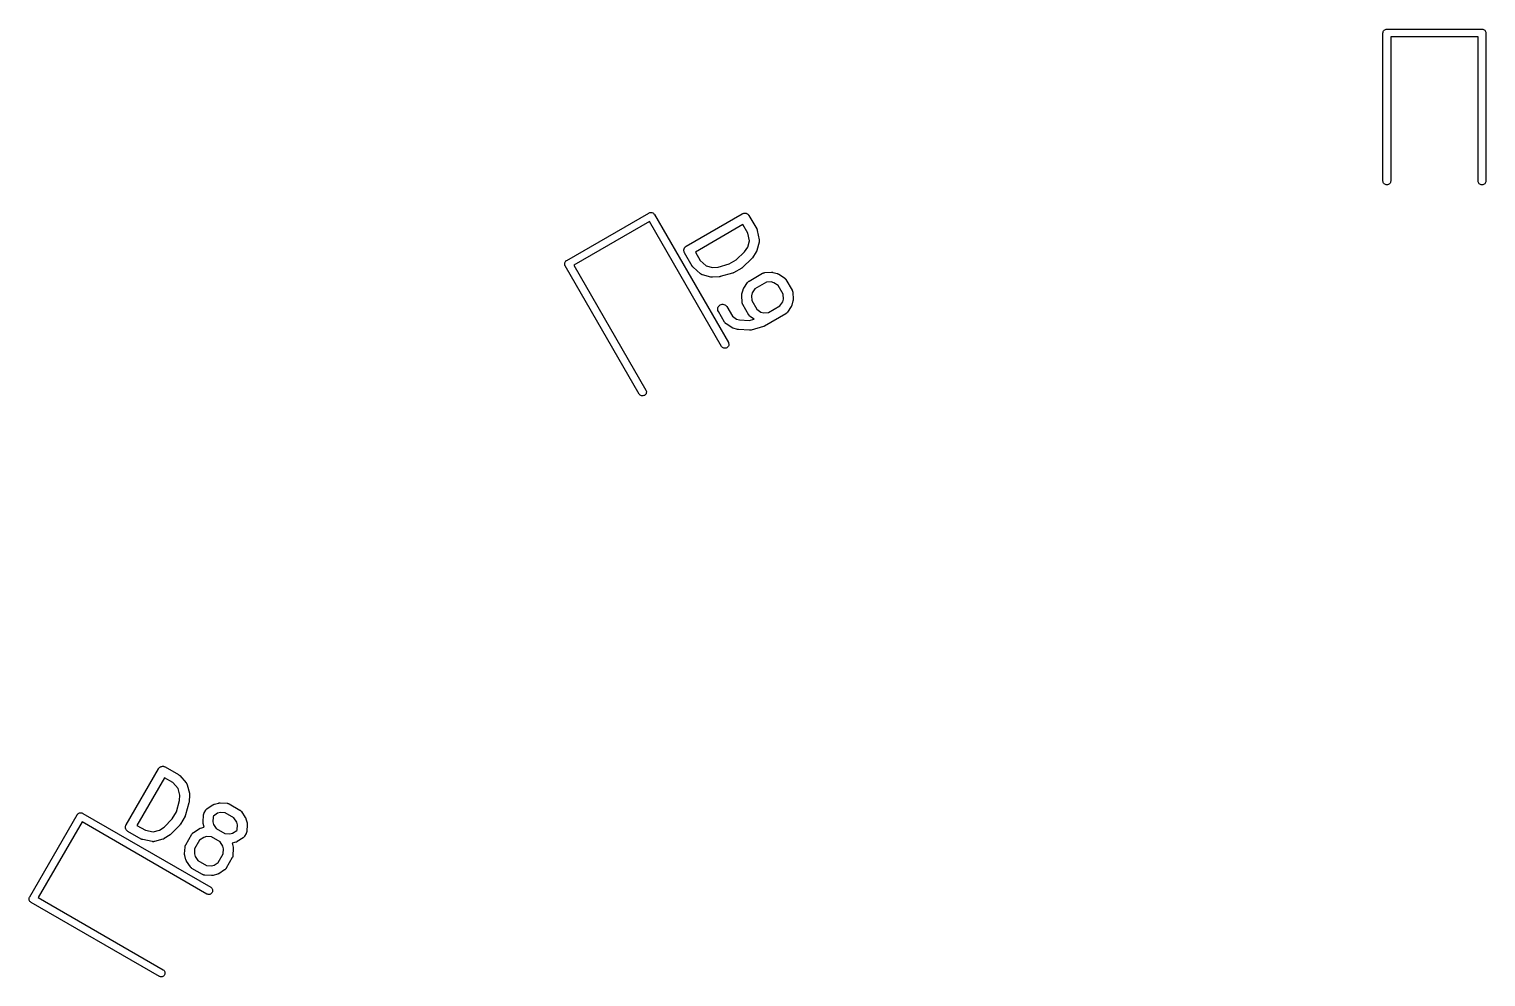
# Model space of a CAD drawing. Extents: x 113.5 to 162.5, y -151.1 to -75.5.
# Drawn here: x 116.29 to 138.79, y -90.1 to -75.45 of the extents above; entities that cross this region are included whole.
import ezdxf

# ---------------------------------------------------------------- set-up
doc = ezdxf.new("R2010")
doc.units = 0
doc.layers.add('BLACK', color=7, linetype='CONTINUOUS')

msp = doc.modelspace()

# ---------------------------------------------------------------- linework, layer by layer
at = {"layer": 'BLACK', "linetype": 'CONTINUOUS'}
for p, q in [((137.205, -75.515), (137.206, -75.5032)), ((137.205, -75.5179), (137.205, -75.515)), ((137.205, -77.8029), (137.205, -75.5179)), ((137.206, -75.5032), (137.209, -75.4919)), ((137.209, -75.4919), (137.215, -75.4815)), ((137.215, -75.4815), (137.222, -75.4724)), ((137.222, -75.4724), (137.232, -75.4649)), ((137.232, -75.4649), (137.242, -75.4593)), ((137.242, -75.4593), (137.253, -75.4559)), ((137.253, -75.4559), (137.262, -75.455)), ((137.262, -75.455), (137.265, -75.4547)), ((137.265, -75.4547), (137.268, -75.455)), ((137.268, -75.455), (138.732, -75.455)), ((138.675, -75.575), (137.325, -75.575)), ((137.325, -75.575), (137.325, -77.8029)), ((138.675, -77.8029), (138.675, -75.575)), ((138.732, -75.455), (138.735, -75.4547)), ((138.735, -75.4547), (138.738, -75.455)), ((138.738, -75.455), (138.747, -75.4559)), ((138.747, -75.4559), (138.758, -75.4593)), ((138.758, -75.4593), (138.768, -75.4649)), ((138.768, -75.4649), (138.778, -75.4724)), ((138.778, -75.4724), (138.785, -75.4815)), ((138.785, -75.4815), (138.791, -75.4919)), ((138.791, -75.4919), (138.794, -75.5032)), ((138.794, -75.5032), (138.795, -75.515)), ((138.795, -75.515), (138.795, -75.5179)), ((138.795, -75.5179), (138.795, -77.8029)), ((137.206, -77.8118), (137.205, -77.8029)), ((137.209, -77.8231), (137.206, -77.8118)), ((137.215, -77.8335), (137.209, -77.8231)), ((137.222, -77.8426), (137.215, -77.8335)), ((137.232, -77.8501), (137.222, -77.8426)), ((137.242, -77.8557), (137.232, -77.8501)), ((137.253, -77.8591), (137.242, -77.8557)), ((137.265, -77.8603), (137.253, -77.8591)), ((137.277, -77.8591), (137.265, -77.8603)), ((137.288, -77.8557), (137.277, -77.8591)), ((137.298, -77.8501), (137.288, -77.8557)), ((137.308, -77.8426), (137.298, -77.8501)), ((137.315, -77.8335), (137.308, -77.8426)), ((137.321, -77.8231), (137.315, -77.8335)), ((137.324, -77.8118), (137.321, -77.8231)), ((137.325, -77.8029), (137.324, -77.8118)), ((138.676, -77.8118), (138.675, -77.8029)), ((138.679, -77.8231), (138.676, -77.8118)), ((138.685, -77.8335), (138.679, -77.8231)), ((138.692, -77.8426), (138.685, -77.8335)), ((138.702, -77.8501), (138.692, -77.8426)), ((138.712, -77.8557), (138.702, -77.8501)), ((138.723, -77.8591), (138.712, -77.8557)), ((138.735, -77.8603), (138.723, -77.8591)), ((138.747, -77.8591), (138.735, -77.8603)), ((138.758, -77.8557), (138.747, -77.8591)), ((138.768, -77.8501), (138.758, -77.8557)), ((138.778, -77.8426), (138.768, -77.8501)), ((138.785, -77.8335), (138.778, -77.8426)), ((138.791, -77.8231), (138.785, -77.8335)), ((138.794, -77.8118), (138.791, -77.8231)), ((138.795, -77.8029), (138.794, -77.8118)), ((124.594, -79.028), (125.861, -78.296)), ((125.861, -78.296), (125.864, -78.2942)), ((125.864, -78.2942), (125.867, -78.293)), ((125.867, -78.293), (125.875, -78.2894)), ((125.867, -78.293), (125.867, -78.293)), ((125.875, -78.2894), (125.886, -78.2867)), ((125.886, -78.2867), (125.898, -78.2863)), ((125.898, -78.2863), (125.91, -78.2882)), ((125.91, -78.2882), (125.921, -78.2924)), ((125.921, -78.2924), (125.931, -78.2986)), ((125.931, -78.2986), (125.939, -78.3067)), ((125.939, -78.3067), (125.946, -78.3163)), ((125.946, -78.3163), (125.947, -78.319)), ((125.947, -78.319), (127.09, -80.2979)), ((126.44, -78.807), (127.306, -78.307)), ((127.306, -78.307), (127.307, -78.3068)), ((127.307, -78.3065), (127.314, -78.3037)), ((127.307, -78.3068), (127.307, -78.3065)), ((127.307, -78.3068), (127.307, -78.3068)), ((127.307, -78.3068), (127.307, -78.3068)), ((127.314, -78.3037), (127.32, -78.3008)), ((127.32, -78.3007), (127.327, -78.2991)), ((127.32, -78.3008), (127.32, -78.3007)), ((127.32, -78.3008), (127.32, -78.3008)), ((127.327, -78.2991), (127.334, -78.2976)), ((127.334, -78.2976), (127.335, -78.2975)), ((127.334, -78.2976), (127.334, -78.2976)), ((127.335, -78.2975), (127.342, -78.2974)), ((127.342, -78.2974), (127.349, -78.2972)), ((127.349, -78.2972), (127.349, -78.2972)), ((127.349, -78.2972), (127.356, -78.2984)), ((127.349, -78.2972), (127.349, -78.2972)), ((127.356, -78.2984), (127.363, -78.2996)), ((127.363, -78.2996), (127.364, -78.2997)), ((127.364, -78.2997), (127.364, -78.2997)), ((127.364, -78.2997), (127.37, -78.3023)), ((127.37, -78.3023), (127.377, -78.3048)), ((127.377, -78.3048), (127.377, -78.3049)), ((127.377, -78.3049), (127.377, -78.305)), ((127.377, -78.305), (127.383, -78.3088)), ((127.383, -78.3088), (127.389, -78.3126)), ((127.389, -78.3126), (127.39, -78.3127)), ((127.39, -78.3127), (127.39, -78.3129)), ((127.39, -78.3129), (127.395, -78.3178)), ((127.395, -78.3178), (127.4, -78.3226)), ((127.4, -78.3226), (127.4, -78.3228)), ((127.4, -78.3228), (127.4, -78.323)), ((127.4, -78.323), (127.404, -78.3288)), ((127.404, -78.3288), (127.409, -78.3345)), ((125.872, -78.4284), (124.703, -79.1034)), ((126.986, -80.3579), (125.872, -78.4284)), ((127.316, -78.4744), (126.58, -78.8994)), ((127.392, -78.6051), (127.316, -78.4744)), ((127.409, -78.3345), (127.528, -78.5407)), ((127.528, -78.5407), (127.528, -78.5416)), ((127.528, -78.5416), (127.53, -78.5454)), ((127.53, -78.5454), (127.532, -78.5492)), ((127.532, -78.5492), (127.533, -78.5521)), ((127.533, -78.5521), (127.534, -78.555)), ((127.534, -78.555), (127.535, -78.5591)), ((127.389, -78.8246), (127.416, -78.7234)), ((127.416, -78.7234), (127.392, -78.6051)), ((127.565, -78.7451), (127.53, -78.8752)), ((127.535, -78.5591), (127.536, -78.5631)), ((127.536, -78.5631), (127.566, -78.7107)), ((127.566, -78.7429), (127.565, -78.7451)), ((127.566, -78.7107), (127.567, -78.7117)), ((127.567, -78.7357), (127.566, -78.7408)), ((127.566, -78.7408), (127.566, -78.7429)), ((127.567, -78.7117), (127.567, -78.7139)), ((127.567, -78.7139), (127.567, -78.716)), ((127.567, -78.716), (127.567, -78.7212)), ((127.567, -78.7212), (127.568, -78.7263)), ((127.568, -78.7307), (127.567, -78.7357)), ((127.568, -78.7263), (127.568, -78.7285)), ((127.568, -78.7285), (127.568, -78.7307)), ((126.403, -78.8662), (126.404, -78.8592)), ((126.403, -78.8665), (126.403, -78.8662)), ((126.403, -78.8667), (126.403, -78.8665)), ((126.403, -78.8738), (126.403, -78.8667)), ((126.403, -78.8809), (126.403, -78.8738)), ((126.403, -78.8811), (126.403, -78.8809)), ((126.403, -78.8814), (126.403, -78.8811)), ((126.405, -78.8883), (126.403, -78.8814)), ((126.404, -78.8592), (126.405, -78.8523)), ((126.405, -78.8518), (126.408, -78.8453)), ((126.405, -78.8521), (126.405, -78.8518)), ((126.405, -78.8523), (126.405, -78.8521)), ((126.406, -78.8952), (126.405, -78.8883)), ((126.406, -78.8954), (126.406, -78.8952)), ((126.406, -78.8957), (126.406, -78.8954)), ((126.409, -78.9021), (126.406, -78.8957)), ((126.408, -78.8453), (126.41, -78.8386)), ((126.412, -78.9086), (126.409, -78.9021)), ((126.41, -78.8386), (126.411, -78.8384)), ((126.411, -78.8382), (126.414, -78.8322)), ((126.411, -78.8384), (126.411, -78.8382)), ((126.412, -78.909), (126.412, -78.9086)), ((126.413, -78.9095), (126.412, -78.909)), ((126.412, -78.909), (126.412, -78.909)), ((126.412, -78.909), (126.412, -78.909)), ((126.532, -79.1157), (126.413, -78.9095)), ((126.414, -78.8322), (126.418, -78.8262)), ((126.418, -78.8258), (126.423, -78.8206)), ((126.418, -78.826), (126.418, -78.8258)), ((126.418, -78.8262), (126.418, -78.826)), ((126.423, -78.8206), (126.428, -78.8156)), ((126.428, -78.8154), (126.429, -78.8152)), ((126.428, -78.8156), (126.428, -78.8154)), ((126.429, -78.8152), (126.434, -78.8111)), ((126.434, -78.8111), (126.44, -78.807)), ((126.58, -78.8994), (126.656, -79.0301)), ((127.213, -79.0208), (127.341, -78.8965)), ((127.451, -78.9986), (127.31, -79.1351)), ((127.341, -78.8965), (127.389, -78.8246)), ((127.452, -78.9983), (127.451, -78.9986)), ((127.456, -78.9927), (127.452, -78.9981)), ((127.452, -78.9981), (127.452, -78.9983)), ((127.461, -78.9874), (127.456, -78.9927)), ((127.462, -78.986), (127.461, -78.9869)), ((127.461, -78.9869), (127.461, -78.9871)), ((127.461, -78.9871), (127.461, -78.9874)), ((127.521, -78.8971), (127.462, -78.986)), ((127.523, -78.8934), (127.521, -78.8971)), ((127.525, -78.8899), (127.523, -78.8934)), ((127.526, -78.887), (127.525, -78.8899)), ((127.527, -78.8842), (127.526, -78.887)), ((127.529, -78.8801), (127.527, -78.8842)), ((127.53, -78.8762), (127.529, -78.8801)), ((127.53, -78.8752), (127.53, -78.8762)), ((124.561, -79.0775), (124.563, -79.0658)), ((124.561, -79.0893), (124.561, -79.0775)), ((124.564, -79.1008), (124.561, -79.0893)), ((124.563, -79.0658), (124.567, -79.0548)), ((124.566, -79.1064), (124.564, -79.1008)), ((124.569, -79.1116), (124.566, -79.1064)), ((124.567, -79.0548), (124.573, -79.0447)), ((124.57, -79.114), (124.569, -79.1116)), ((125.713, -81.0929), (124.57, -79.114)), ((124.573, -79.0447), (124.581, -79.0361)), ((124.581, -79.0361), (124.591, -79.0292)), ((124.591, -79.0292), (124.594, -79.028)), ((124.703, -79.1034), (125.817, -81.0329)), ((126.534, -79.1191), (126.532, -79.1157)), ((126.536, -79.1227), (126.534, -79.1191)), ((126.538, -79.125), (126.536, -79.1227)), ((126.54, -79.1276), (126.538, -79.125)), ((126.543, -79.1305), (126.54, -79.1276)), ((126.546, -79.1336), (126.543, -79.1305)), ((126.547, -79.1343), (126.546, -79.1336)), ((126.66, -79.2342), (126.547, -79.1343)), ((126.656, -79.0301), (126.746, -79.1102)), ((126.746, -79.1102), (126.847, -79.1374)), ((126.847, -79.1374), (126.933, -79.1322)), ((126.933, -79.1322), (127.105, -79.083)), ((127.155, -79.2247), (126.966, -79.2787)), ((127.105, -79.083), (127.213, -79.0208)), ((127.156, -79.2242), (127.155, -79.2247)), ((127.158, -79.2239), (127.156, -79.2242)), ((127.163, -79.2215), (127.158, -79.2239)), ((127.169, -79.2193), (127.163, -79.2215)), ((127.17, -79.2186), (127.169, -79.2193)), ((127.171, -79.218), (127.17, -79.2186)), ((127.172, -79.2175), (127.171, -79.218)), ((127.296, -79.1461), (127.172, -79.2175)), ((127.297, -79.1453), (127.296, -79.1461)), ((127.298, -79.1447), (127.297, -79.1453)), ((127.303, -79.1411), (127.298, -79.1447)), ((127.308, -79.1376), (127.303, -79.1411)), ((127.309, -79.1366), (127.308, -79.1376)), ((127.31, -79.1358), (127.309, -79.1366)), ((127.31, -79.1351), (127.31, -79.1358)), ((127.411, -79.3461), (127.617, -79.2271)), ((127.617, -79.2271), (127.618, -79.2265)), ((127.618, -79.2265), (127.62, -79.2257)), ((127.62, -79.2257), (127.622, -79.2245)), ((127.622, -79.2245), (127.627, -79.2227)), ((127.627, -79.2227), (127.632, -79.2207)), ((127.632, -79.2207), (127.634, -79.2202)), ((127.634, -79.2202), (127.636, -79.2194)), ((127.636, -79.2194), (127.641, -79.2186)), ((127.641, -79.2186), (127.646, -79.2175)), ((127.646, -79.2175), (127.648, -79.2175)), ((127.648, -79.2175), (127.65, -79.2171)), ((127.65, -79.2171), (127.757, -79.2108)), ((127.757, -79.2108), (127.758, -79.2107)), ((127.758, -79.2107), (127.762, -79.2109)), ((127.762, -79.2109), (127.766, -79.2108)), ((127.766, -79.2108), (127.769, -79.2113)), ((127.769, -79.2113), (127.772, -79.2115)), ((127.772, -79.2115), (127.776, -79.2125)), ((127.776, -79.2125), (127.781, -79.2132)), ((127.781, -79.2132), (127.846, -79.2306)), ((127.846, -79.2306), (127.847, -79.2309)), ((127.847, -79.2309), (127.851, -79.2324)), ((126.661, -79.2355), (126.66, -79.2342)), ((126.663, -79.237), (126.661, -79.2355)), ((126.667, -79.2398), (126.663, -79.237)), ((126.671, -79.2428), (126.667, -79.2398)), ((126.673, -79.2437), (126.671, -79.2428)), ((126.675, -79.2449), (126.673, -79.2437)), ((126.68, -79.2468), (126.675, -79.2449)), ((126.685, -79.2489), (126.68, -79.2468)), ((126.687, -79.2494), (126.685, -79.2489)), ((126.689, -79.2503), (126.687, -79.2494)), ((126.69, -79.2505), (126.689, -79.2503)), ((126.82, -79.2854), (126.69, -79.2505)), ((126.824, -79.2861), (126.82, -79.2854)), ((126.828, -79.2871), (126.824, -79.2861)), ((126.831, -79.2873), (126.828, -79.2871)), ((126.834, -79.2878), (126.831, -79.2873)), ((126.839, -79.2876), (126.834, -79.2878)), ((126.843, -79.2879), (126.839, -79.2876)), ((126.844, -79.2878), (126.843, -79.2879)), ((126.95, -79.2814), (126.844, -79.2878)), ((126.951, -79.2814), (126.95, -79.2814)), ((126.958, -79.2802), (126.951, -79.2814)), ((126.951, -79.2814), (126.951, -79.2814)), ((126.965, -79.2791), (126.958, -79.2802)), ((126.966, -79.2787), (126.965, -79.279)), ((126.965, -79.279), (126.965, -79.279)), ((126.965, -79.279), (126.965, -79.2791)), ((127.327, -79.4586), (127.386, -79.3697)), ((127.386, -79.3697), (127.387, -79.3689)), ((127.387, -79.3689), (127.388, -79.3672)), ((127.388, -79.3672), (127.389, -79.3653)), ((127.389, -79.3653), (127.393, -79.3616)), ((127.393, -79.3616), (127.396, -79.3576)), ((127.396, -79.3576), (127.398, -79.3562)), ((127.398, -79.3562), (127.399, -79.3546)), ((127.399, -79.3546), (127.403, -79.3516)), ((127.403, -79.3516), (127.407, -79.3484)), ((127.407, -79.3484), (127.409, -79.3474)), ((127.409, -79.3474), (127.411, -79.3461)), ((127.677, -79.3658), (127.501, -79.4672)), ((127.753, -79.3612), (127.677, -79.3658)), ((127.795, -79.3723), (127.753, -79.3612)), ((127.859, -79.4146), (127.795, -79.3723)), ((127.851, -79.2324), (127.855, -79.2336)), ((127.855, -79.2336), (127.857, -79.2351)), ((127.857, -79.2351), (127.86, -79.2362)), ((127.936, -79.5488), (127.859, -79.4146)), ((127.86, -79.2362), (127.864, -79.2385)), ((127.864, -79.2385), (127.868, -79.2405)), ((127.868, -79.2405), (127.956, -79.2991)), ((127.956, -79.2991), (127.957, -79.2997)), ((127.957, -79.2997), (127.959, -79.3011)), ((127.959, -79.3011), (127.961, -79.3023)), ((127.961, -79.3023), (127.965, -79.3058)), ((127.965, -79.3058), (127.968, -79.3091)), ((127.968, -79.3091), (127.97, -79.3108)), ((127.97, -79.3108), (127.971, -79.3123)), ((127.971, -79.3123), (127.974, -79.3165)), ((127.974, -79.3165), (127.978, -79.3205)), ((127.978, -79.3205), (127.979, -79.3224)), ((127.979, -79.3224), (127.98, -79.3242)), ((127.98, -79.3242), (128.075, -79.4892)), ((127.298, -79.5538), (127.299, -79.5497)), ((127.298, -79.5569), (127.298, -79.5538)), ((127.298, -79.56), (127.298, -79.5569)), ((127.298, -79.5642), (127.298, -79.56)), ((127.298, -79.5684), (127.298, -79.5642)), ((127.298, -79.5695), (127.298, -79.5684)), ((127.304, -79.6757), (127.298, -79.5695)), ((127.299, -79.5497), (127.3, -79.5455)), ((127.3, -79.5455), (127.318, -79.4805)), ((127.304, -79.6779), (127.304, -79.6757)), ((127.304, -79.6801), (127.304, -79.6779)), ((127.306, -79.6851), (127.304, -79.6801)), ((127.318, -79.4795), (127.319, -79.4756)), ((127.318, -79.4805), (127.318, -79.4795)), ((127.319, -79.4756), (127.321, -79.4715)), ((127.321, -79.4715), (127.322, -79.4688)), ((127.322, -79.4688), (127.323, -79.4659)), ((127.323, -79.4659), (127.325, -79.4623)), ((127.325, -79.4623), (127.327, -79.4586)), ((127.459, -79.5311), (127.448, -79.5726)), ((127.448, -79.5726), (127.453, -79.6491)), ((127.453, -79.6491), (127.53, -79.7834)), ((127.501, -79.4672), (127.459, -79.5311)), ((127.888, -79.7308), (127.93, -79.6669)), ((127.93, -79.6669), (127.941, -79.6253)), ((127.941, -79.6253), (127.936, -79.5488)), ((128.089, -79.6524), (128.072, -79.7174)), ((128.075, -79.4892), (128.076, -79.4901)), ((128.076, -79.4901), (128.077, -79.4921)), ((128.077, -79.4921), (128.078, -79.494)), ((128.078, -79.494), (128.08, -79.4988)), ((128.08, -79.4988), (128.082, -79.5035)), ((128.082, -79.5035), (128.082, -79.5057)), ((128.082, -79.5057), (128.083, -79.5077)), ((128.083, -79.5077), (128.084, -79.5128)), ((128.084, -79.5128), (128.085, -79.5178)), ((128.085, -79.5178), (128.085, -79.52)), ((128.085, -79.52), (128.085, -79.5222)), ((128.085, -79.5222), (128.092, -79.6285)), ((128.09, -79.6482), (128.089, -79.6524)), ((128.091, -79.6441), (128.09, -79.6482)), ((128.092, -79.6295), (128.091, -79.6337)), ((128.091, -79.6337), (128.092, -79.6379)), ((128.092, -79.6379), (128.091, -79.641)), ((128.091, -79.641), (128.091, -79.6441)), ((128.092, -79.6285), (128.092, -79.6295)), ((126.927, -79.7735), (126.929, -79.7591)), ((126.927, -79.7881), (126.927, -79.7735)), ((126.93, -79.8024), (126.927, -79.7881)), ((126.929, -79.7591), (126.934, -79.7454)), ((126.936, -79.8158), (126.93, -79.8024)), ((126.934, -79.7454), (126.942, -79.7331)), ((126.936, -79.8167), (126.936, -79.8158)), ((127.032, -79.9817), (126.936, -79.8167)), ((126.942, -79.7331), (126.952, -79.7225)), ((126.952, -79.7225), (126.964, -79.714)), ((126.964, -79.714), (126.978, -79.7081)), ((126.978, -79.7081), (126.992, -79.7048)), ((126.992, -79.7048), (127.007, -79.7044)), ((127.007, -79.7044), (127.021, -79.7069)), ((127.021, -79.7069), (127.035, -79.7121)), ((127.035, -79.7121), (127.047, -79.7198)), ((127.047, -79.7198), (127.058, -79.7298)), ((127.058, -79.7298), (127.066, -79.7417)), ((127.066, -79.7417), (127.153, -79.8914)), ((127.153, -79.8914), (127.217, -79.9336)), ((127.306, -79.6902), (127.306, -79.6851)), ((127.307, -79.6923), (127.306, -79.6902)), ((127.308, -79.6944), (127.307, -79.6923)), ((127.31, -79.6991), (127.308, -79.6944)), ((127.311, -79.7039), (127.31, -79.6991)), ((127.313, -79.7058), (127.311, -79.7039)), ((127.313, -79.7078), (127.313, -79.7058)), ((127.314, -79.7087), (127.313, -79.7078)), ((127.409, -79.8737), (127.314, -79.7087)), ((127.411, -79.8755), (127.409, -79.8737)), ((127.412, -79.8775), (127.411, -79.8755)), ((127.415, -79.8814), (127.412, -79.8775)), ((127.418, -79.8856), (127.415, -79.8814)), ((127.419, -79.8871), (127.418, -79.8856)), ((127.421, -79.8888), (127.419, -79.8871)), ((127.425, -79.8921), (127.421, -79.8888)), ((127.428, -79.8956), (127.425, -79.8921)), ((127.43, -79.8968), (127.428, -79.8956)), ((127.432, -79.8982), (127.43, -79.8968)), ((127.433, -79.8988), (127.432, -79.8982)), ((127.487, -79.9347), (127.433, -79.8988)), ((127.53, -79.7834), (127.594, -79.8256)), ((127.594, -79.8256), (127.636, -79.8367)), ((127.636, -79.8367), (127.712, -79.8321)), ((127.978, -79.8518), (127.648, -80.0423)), ((127.712, -79.8321), (127.888, -79.7308)), ((127.98, -79.8505), (127.978, -79.8518)), ((127.982, -79.8495), (127.98, -79.8505)), ((127.986, -79.8463), (127.982, -79.8495)), ((127.99, -79.8433), (127.986, -79.8463)), ((127.991, -79.8417), (127.99, -79.8433)), ((127.993, -79.8403), (127.991, -79.8417)), ((127.996, -79.8364), (127.993, -79.8403)), ((128, -79.8326), (127.996, -79.8364)), ((128.001, -79.8308), (128, -79.8326)), ((128.003, -79.8291), (128.001, -79.8308)), ((128.062, -79.7393), (128.003, -79.8282)), ((128.003, -79.8282), (128.003, -79.8291)), ((128.064, -79.7356), (128.062, -79.7393)), ((128.066, -79.7321), (128.064, -79.7356)), ((128.067, -79.7292), (128.066, -79.7321)), ((128.069, -79.7264), (128.067, -79.7292)), ((128.07, -79.7224), (128.069, -79.7264)), ((128.071, -79.7184), (128.07, -79.7224)), ((128.072, -79.7174), (128.071, -79.7184)), ((127.033, -79.9835), (127.032, -79.9817)), ((127.034, -79.9855), (127.033, -79.9835)), ((127.037, -79.9894), (127.034, -79.9855)), ((127.04, -79.9936), (127.037, -79.9894)), ((127.042, -79.9951), (127.04, -79.9936)), ((127.043, -79.9968), (127.042, -79.9951)), ((127.047, -80.0001), (127.043, -79.9968)), ((127.051, -80.0036), (127.047, -80.0001)), ((127.053, -80.0048), (127.051, -80.0036)), ((127.054, -80.0062), (127.053, -80.0048)), ((127.055, -80.0068), (127.054, -80.0062)), ((127.144, -80.0655), (127.055, -80.0068)), ((127.148, -80.0674), (127.144, -80.0655)), ((127.151, -80.0697), (127.148, -80.0674)), ((127.154, -80.0708), (127.151, -80.0697)), ((127.157, -80.0723), (127.154, -80.0708)), ((127.161, -80.0735), (127.157, -80.0723)), ((127.165, -80.075), (127.161, -80.0735)), ((127.166, -80.0753), (127.165, -80.075)), ((127.231, -80.0927), (127.166, -80.0753)), ((127.217, -79.9336), (127.263, -79.9459)), ((127.238, -80.0939), (127.231, -80.0927)), ((127.245, -80.0951), (127.238, -80.0939)), ((127.246, -80.0951), (127.245, -80.0951)), ((127.417, -80.1062), (127.246, -80.0951)), ((127.246, -80.0951), (127.246, -80.0951)), ((127.246, -80.0951), (127.246, -80.0951)), ((127.246, -80.0951), (127.246, -80.0951)), ((127.263, -79.9459), (127.414, -79.9557)), ((127.414, -79.9557), (127.487, -79.9347)), ((127.422, -80.106), (127.417, -80.1062)), ((127.427, -80.1062), (127.422, -80.106)), ((127.429, -80.1058), (127.427, -80.1062)), ((127.432, -80.1057), (127.429, -80.1058)), ((127.437, -80.1046), (127.432, -80.1057)), ((127.442, -80.1037), (127.437, -80.1046)), ((127.443, -80.1035), (127.442, -80.1037)), ((127.631, -80.0495), (127.443, -80.1035)), ((127.633, -80.049), (127.631, -80.0495)), ((127.634, -80.0487), (127.633, -80.049)), ((127.639, -80.0463), (127.634, -80.0487)), ((127.645, -80.0441), (127.639, -80.0463)), ((127.646, -80.0434), (127.645, -80.0441)), ((127.647, -80.0428), (127.646, -80.0434)), ((127.648, -80.0423), (127.647, -80.0428)), ((127.091, -80.352), (127.084, -80.362)), ((127.09, -80.2979), (127.094, -80.3059)), ((127.095, -80.3409), (127.091, -80.352)), ((127.094, -80.3059), (127.096, -80.3174)), ((127.097, -80.3293), (127.095, -80.3409)), ((127.096, -80.3174), (127.097, -80.3293)), ((126.991, -80.3651), (126.986, -80.3579)), ((127, -80.3732), (126.991, -80.3651)), ((127.01, -80.3794), (127, -80.3732)), ((127.021, -80.3836), (127.01, -80.3794)), ((127.033, -80.3855), (127.021, -80.3836)), ((127.044, -80.3851), (127.033, -80.3855)), ((127.056, -80.3824), (127.044, -80.3851)), ((127.067, -80.3775), (127.056, -80.3824)), ((127.076, -80.3706), (127.067, -80.3775)), ((127.084, -80.362), (127.076, -80.3706)), ((125.718, -81.1001), (125.713, -81.0929)), ((125.727, -81.1082), (125.718, -81.1001)), ((125.737, -81.1144), (125.727, -81.1082)), ((125.748, -81.1186), (125.737, -81.1144)), ((125.76, -81.1205), (125.748, -81.1186)), ((125.771, -81.1201), (125.76, -81.1205)), ((125.783, -81.1174), (125.771, -81.1201)), ((125.794, -81.1125), (125.783, -81.1174)), ((125.803, -81.1056), (125.794, -81.1125)), ((125.811, -81.097), (125.803, -81.1056)), ((125.818, -81.087), (125.811, -81.097)), ((125.817, -81.0329), (125.821, -81.0409)), ((125.822, -81.0759), (125.818, -81.087)), ((125.821, -81.0409), (125.823, -81.0524)), ((125.824, -81.0643), (125.822, -81.0759)), ((125.823, -81.0524), (125.824, -81.0643)), ((117.785, -87.7468), (118.285, -86.8808)), ((118.285, -86.8799), (118.289, -86.8741)), ((118.285, -86.8803), (118.285, -86.8799)), ((118.285, -86.8808), (118.285, -86.8803)), ((118.285, -86.8803), (118.285, -86.8803)), ((118.285, -86.8803), (118.285, -86.8803)), ((118.289, -86.8741), (118.294, -86.8685)), ((118.294, -86.8681), (118.299, -86.8633)), ((118.294, -86.8683), (118.294, -86.8681)), ((118.294, -86.8685), (118.294, -86.8683)), ((118.299, -86.8633), (118.304, -86.8585)), ((118.304, -86.8584), (118.305, -86.8582)), ((118.304, -86.8585), (118.304, -86.8584)), ((118.305, -86.8582), (118.311, -86.8546)), ((118.311, -86.8546), (118.317, -86.8509)), ((118.317, -86.8506), (118.324, -86.8482)), ((118.317, -86.8508), (118.317, -86.8506)), ((118.317, -86.8509), (118.317, -86.8508)), ((118.324, -86.8482), (118.33, -86.8458)), ((118.33, -86.8458), (118.331, -86.8457)), ((118.331, -86.8456), (118.338, -86.8446)), ((118.331, -86.8457), (118.331, -86.8456)), ((118.338, -86.8446), (118.345, -86.8434)), ((118.345, -86.8434), (118.345, -86.8434)), ((118.345, -86.8434), (118.345, -86.8434)), ((118.345, -86.8434), (118.352, -86.8437)), ((118.352, -86.8437), (118.36, -86.8439)), ((118.36, -86.8439), (118.36, -86.844)), ((118.36, -86.844), (118.36, -86.844)), ((118.36, -86.844), (118.367, -86.8457)), ((118.367, -86.8457), (118.374, -86.8473)), ((118.374, -86.8473), (118.374, -86.8474)), ((118.374, -86.8474), (118.374, -86.8475)), ((118.374, -86.8475), (118.381, -86.8504)), ((118.381, -86.8504), (118.387, -86.8533)), ((118.387, -86.8533), (118.593, -86.9724)), ((118.377, -87.0207), (117.952, -87.7569)), ((118.508, -87.0962), (118.377, -87.0207)), ((118.588, -87.1865), (118.508, -87.0962)), ((118.593, -86.9724), (118.594, -86.9729)), ((118.594, -86.9729), (118.598, -86.9754)), ((118.598, -86.9754), (118.601, -86.9776)), ((118.601, -86.9776), (118.603, -86.9797)), ((118.603, -86.9797), (118.606, -86.9816)), ((118.606, -86.9816), (118.609, -86.9847)), ((118.609, -86.9847), (118.612, -86.9876)), ((118.612, -86.9876), (118.712, -87.1002)), ((118.712, -87.1002), (118.713, -87.101)), ((118.713, -87.101), (118.714, -87.1028)), ((118.714, -87.1028), (118.715, -87.1044)), ((118.715, -87.1044), (118.718, -87.1088)), ((118.718, -87.1088), (118.721, -87.113)), ((118.615, -87.2878), (118.588, -87.1865)), ((118.61, -87.3737), (118.615, -87.2878)), ((118.721, -87.113), (118.722, -87.115)), ((118.722, -87.115), (118.723, -87.1169)), ((118.723, -87.1169), (118.725, -87.1217)), ((118.725, -87.1217), (118.727, -87.1264)), ((118.727, -87.1264), (118.727, -87.1285)), ((118.727, -87.1285), (118.728, -87.1306)), ((118.728, -87.1306), (118.763, -87.2607)), ((118.765, -87.2846), (118.759, -87.3909)), ((118.763, -87.2607), (118.763, -87.2617)), ((118.763, -87.2617), (118.764, -87.2659)), ((118.764, -87.2659), (118.765, -87.27)), ((118.765, -87.27), (118.765, -87.2731)), ((118.765, -87.2731), (118.765, -87.2762)), ((118.765, -87.2762), (118.765, -87.2804)), ((118.765, -87.2804), (118.765, -87.2846)), ((118.498, -87.6534), (118.561, -87.5456)), ((118.561, -87.5456), (118.61, -87.3737)), ((118.756, -87.407), (118.702, -87.5958)), ((118.758, -87.3995), (118.756, -87.4063)), ((118.756, -87.4063), (118.756, -87.4067)), ((118.756, -87.4067), (118.756, -87.407)), ((118.759, -87.3926), (118.758, -87.3995)), ((118.759, -87.3909), (118.759, -87.3919)), ((118.759, -87.3919), (118.759, -87.3923)), ((118.759, -87.3923), (118.759, -87.3926)), ((118.99, -87.5632), (119.014, -87.5219)), ((119.014, -87.5219), (119.015, -87.521)), ((119.015, -87.521), (119.016, -87.5192)), ((119.016, -87.5192), (119.017, -87.5173)), ((119.017, -87.5173), (119.02, -87.5134)), ((119.02, -87.5134), (119.023, -87.5092)), ((119.023, -87.5092), (119.025, -87.5078)), ((119.025, -87.5078), (119.026, -87.5061)), ((119.026, -87.5061), (119.03, -87.5028)), ((119.03, -87.5028), (119.034, -87.4994)), ((119.034, -87.4994), (119.036, -87.4982)), ((119.036, -87.4982), (119.038, -87.4968)), ((119.038, -87.4968), (119.127, -87.4382)), ((119.127, -87.4382), (119.128, -87.4376)), ((119.128, -87.4376), (119.131, -87.4357)), ((119.131, -87.4357), (119.135, -87.4335)), ((119.135, -87.4335), (119.138, -87.4324)), ((119.138, -87.4324), (119.141, -87.4309)), ((119.141, -87.4309), (119.145, -87.4298)), ((119.145, -87.4298), (119.149, -87.4283)), ((119.149, -87.4283), (119.214, -87.4109)), ((119.241, -87.5589), (119.199, -87.5701)), ((119.214, -87.4109), (119.215, -87.4106)), ((119.215, -87.4106), (119.219, -87.41)), ((119.219, -87.41), (119.223, -87.409)), ((119.223, -87.409), (119.226, -87.4089)), ((119.226, -87.4089), (119.229, -87.4084)), ((119.229, -87.4084), (119.233, -87.4086)), ((119.233, -87.4086), (119.238, -87.4085)), ((119.238, -87.4085), (119.344, -87.4148)), ((119.317, -87.5635), (119.241, -87.5589)), ((119.344, -87.4148), (119.345, -87.4149)), ((119.345, -87.4149), (119.347, -87.4153)), ((119.347, -87.4153), (119.349, -87.4154)), ((119.349, -87.4154), (119.354, -87.4165)), ((119.354, -87.4165), (119.359, -87.4174)), ((119.359, -87.4174), (119.361, -87.4182)), ((119.361, -87.4182), (119.364, -87.4187)), ((119.364, -87.4187), (119.368, -87.4208)), ((119.368, -87.4208), (119.373, -87.4227)), ((119.373, -87.4227), (119.375, -87.4238)), ((119.375, -87.4238), (119.377, -87.4248)), ((119.377, -87.4248), (119.542, -87.52)), ((119.542, -87.52), (119.543, -87.5205)), ((119.543, -87.5205), (119.544, -87.5218)), ((119.544, -87.5218), (119.546, -87.5229)), ((119.546, -87.5229), (119.55, -87.5262)), ((119.55, -87.5262), (119.554, -87.5292)), ((119.554, -87.5292), (119.556, -87.5308)), ((119.556, -87.5308), (119.558, -87.5323)), ((119.558, -87.5323), (119.561, -87.5362)), ((119.561, -87.5362), (119.564, -87.54)), ((119.564, -87.54), (119.565, -87.5419)), ((119.565, -87.5419), (119.567, -87.5436)), ((119.567, -87.5436), (119.626, -87.6325)), ((116.296, -88.8615), (117.028, -87.5935)), ((117.103, -87.7029), (116.428, -88.8721)), ((117.028, -87.5935), (117.029, -87.5908)), ((117.029, -87.5908), (117.031, -87.5884)), ((117.031, -87.5884), (117.036, -87.5812)), ((117.031, -87.5884), (117.031, -87.5884)), ((117.036, -87.5812), (117.045, -87.5731)), ((117.045, -87.5731), (117.055, -87.5669)), ((117.055, -87.5669), (117.066, -87.5627)), ((117.066, -87.5627), (117.078, -87.5608)), ((117.078, -87.5608), (117.089, -87.5612)), ((117.089, -87.5612), (117.101, -87.5639)), ((117.101, -87.5639), (117.112, -87.5688)), ((119.033, -88.8169), (117.103, -87.7029)), ((117.112, -87.5688), (117.114, -87.5705)), ((117.114, -87.5705), (119.093, -88.713)), ((117.775, -87.7739), (117.777, -87.767)), ((117.775, -87.7741), (117.775, -87.7739)), ((117.775, -87.7744), (117.775, -87.7741)), ((117.775, -87.7814), (117.775, -87.7744)), ((117.775, -87.7885), (117.775, -87.7814)), ((117.777, -87.767), (117.779, -87.7601)), ((117.779, -87.7596), (117.782, -87.7532)), ((117.779, -87.7599), (117.779, -87.7596)), ((117.779, -87.7601), (117.779, -87.7599)), ((117.782, -87.7532), (117.785, -87.7468)), ((117.952, -87.7569), (118.083, -87.8323)), ((118.302, -87.8294), (118.374, -87.782)), ((118.374, -87.782), (118.498, -87.6534)), ((118.613, -87.751), (118.476, -87.8922)), ((118.614, -87.75), (118.613, -87.751)), ((118.618, -87.7442), (118.614, -87.7491)), ((118.614, -87.7491), (118.614, -87.75)), ((118.622, -87.7395), (118.618, -87.7442)), ((118.623, -87.7373), (118.622, -87.7383)), ((118.622, -87.7383), (118.622, -87.7395)), ((118.624, -87.7364), (118.623, -87.7373)), ((118.695, -87.6127), (118.624, -87.7364)), ((118.696, -87.6114), (118.695, -87.6127)), ((118.699, -87.6048), (118.696, -87.6103)), ((118.696, -87.6103), (118.696, -87.6114)), ((118.701, -87.5993), (118.699, -87.6048)), ((118.702, -87.5968), (118.701, -87.598)), ((118.701, -87.598), (118.701, -87.5993)), ((118.702, -87.5958), (118.702, -87.5968)), ((118.934, -87.7995), (118.992, -87.784)), ((118.974, -87.7025), (118.98, -87.5962)), ((118.974, -87.7067), (118.974, -87.7025)), ((118.974, -87.7109), (118.974, -87.7067)), ((118.975, -87.714), (118.974, -87.7109)), ((118.975, -87.7171), (118.975, -87.714)), ((118.976, -87.7212), (118.975, -87.7171)), ((118.976, -87.7254), (118.976, -87.7212)), ((118.977, -87.7264), (118.976, -87.7254)), ((118.992, -87.784), (118.977, -87.7264)), ((118.98, -87.5962), (118.981, -87.5951)), ((118.981, -87.5908), (118.982, -87.5858)), ((118.981, -87.593), (118.981, -87.5908)), ((118.981, -87.5951), (118.981, -87.593)), ((118.982, -87.5858), (118.983, -87.5807)), ((118.983, -87.5807), (118.984, -87.5787)), ((118.984, -87.5765), (118.986, -87.5718)), ((118.984, -87.5787), (118.984, -87.5765)), ((118.986, -87.5718), (118.988, -87.567)), ((118.988, -87.567), (118.989, -87.5652)), ((118.989, -87.5652), (118.99, -87.5632)), ((119.129, -87.6228), (119.125, -87.6993)), ((119.125, -87.6993), (119.136, -87.7408)), ((119.135, -87.6123), (119.129, -87.6228)), ((119.199, -87.5701), (119.135, -87.6123)), ((119.136, -87.7408), (119.178, -87.8048)), ((119.451, -87.6411), (119.317, -87.5635)), ((119.494, -87.705), (119.451, -87.6411)), ((119.505, -87.7465), (119.494, -87.705)), ((119.5, -87.823), (119.505, -87.7465)), ((119.626, -87.6325), (119.626, -87.6334)), ((119.626, -87.6334), (119.628, -87.6371)), ((119.628, -87.6371), (119.63, -87.6407)), ((119.63, -87.6407), (119.631, -87.6436)), ((119.631, -87.6436), (119.633, -87.6464)), ((119.633, -87.6464), (119.634, -87.6505)), ((119.634, -87.6505), (119.635, -87.6544)), ((119.635, -87.6544), (119.653, -87.7194)), ((119.655, -87.7434), (119.649, -87.8496)), ((119.653, -87.7194), (119.653, -87.7205)), ((119.653, -87.7205), (119.654, -87.7246)), ((119.654, -87.7246), (119.655, -87.7287)), ((119.655, -87.7287), (119.655, -87.7318)), ((119.655, -87.7318), (119.655, -87.7349)), ((119.655, -87.7349), (119.655, -87.7391)), ((119.655, -87.7391), (119.655, -87.7434)), ((117.775, -87.7888), (117.775, -87.7885)), ((117.775, -87.789), (117.775, -87.7888)), ((117.776, -87.7959), (117.775, -87.789)), ((117.777, -87.803), (117.776, -87.7959)), ((117.777, -87.8032), (117.777, -87.803)), ((117.777, -87.8035), (117.777, -87.8032)), ((117.78, -87.81), (117.777, -87.8035)), ((117.782, -87.8167), (117.78, -87.81)), ((117.782, -87.8169), (117.782, -87.8167)), ((117.782, -87.8172), (117.782, -87.8169)), ((117.786, -87.8232), (117.782, -87.8172)), ((117.79, -87.8292), (117.786, -87.8232)), ((117.79, -87.8294), (117.79, -87.8292)), ((117.79, -87.8297), (117.79, -87.8294)), ((117.795, -87.8349), (117.79, -87.8297)), ((117.799, -87.84), (117.795, -87.8349)), ((117.8, -87.8402), (117.799, -87.84)), ((117.8, -87.8404), (117.8, -87.8402)), ((117.806, -87.8446), (117.8, -87.8404)), ((117.811, -87.8487), (117.806, -87.8446)), ((117.812, -87.849), (117.811, -87.8487)), ((117.812, -87.8493), (117.812, -87.849)), ((117.812, -87.849), (117.812, -87.849)), ((117.812, -87.849), (117.812, -87.849)), ((118.018, -87.9683), (117.812, -87.8493)), ((118.022, -87.97), (118.018, -87.9683)), ((118.026, -87.9721), (118.022, -87.97)), ((118.029, -87.9731), (118.026, -87.9721)), ((118.032, -87.9744), (118.029, -87.9731)), ((118.036, -87.9753), (118.032, -87.9744)), ((118.04, -87.9766), (118.036, -87.9753)), ((118.041, -87.9768), (118.04, -87.9766)), ((118.188, -88.007), (118.041, -87.9768)), ((118.083, -87.8323), (118.201, -87.8565)), ((118.19, -88.0073), (118.188, -88.007)), ((118.193, -88.0078), (118.19, -88.0073)), ((118.198, -88.008), (118.193, -88.0078)), ((118.203, -88.0085), (118.198, -88.008)), ((118.201, -87.8565), (118.302, -87.8294)), ((118.205, -88.0083), (118.203, -88.0085)), ((118.207, -88.0084), (118.205, -88.0083)), ((118.212, -88.0077), (118.207, -88.0084)), ((118.217, -88.0072), (118.212, -88.0077)), ((118.22, -88.0066), (118.217, -88.0072)), ((118.222, -88.0063), (118.22, -88.0066)), ((118.223, -88.006), (118.222, -88.0063)), ((118.353, -87.9711), (118.223, -88.006)), ((118.357, -87.9696), (118.353, -87.9711)), ((118.361, -87.9685), (118.357, -87.9696)), ((118.364, -87.9671), (118.361, -87.9685)), ((118.367, -87.966), (118.364, -87.9671)), ((118.37, -87.9638), (118.367, -87.966)), ((118.374, -87.9618), (118.37, -87.9638)), ((118.375, -87.9613), (118.374, -87.9618)), ((118.464, -87.9026), (118.375, -87.9613)), ((118.47, -87.8978), (118.464, -87.9022)), ((118.464, -87.9022), (118.464, -87.9024)), ((118.464, -87.9024), (118.464, -87.9026)), ((118.475, -87.8934), (118.47, -87.8978)), ((118.476, -87.8922), (118.475, -87.8929)), ((118.475, -87.8929), (118.475, -87.8931)), ((118.475, -87.8931), (118.475, -87.8934)), ((118.705, -88.058), (118.8, -87.8931)), ((118.8, -87.8922), (118.802, -87.8904)), ((118.8, -87.8931), (118.8, -87.8922)), ((118.802, -87.8904), (118.803, -87.8885)), ((118.803, -87.8885), (118.806, -87.8845)), ((118.806, -87.8845), (118.809, -87.8804)), ((118.809, -87.8804), (118.811, -87.8789)), ((118.811, -87.8789), (118.812, -87.8772)), ((118.812, -87.8772), (118.816, -87.874)), ((118.816, -87.874), (118.82, -87.8705)), ((118.82, -87.8705), (118.822, -87.8694)), ((118.822, -87.8694), (118.824, -87.868)), ((118.824, -87.868), (118.912, -87.8093)), ((118.921, -87.9834), (118.843, -88.1177)), ((118.912, -87.8093), (118.913, -87.8088)), ((118.913, -87.8088), (118.917, -87.8068)), ((118.917, -87.8068), (118.921, -87.8046)), ((118.921, -87.8046), (118.924, -87.8035)), ((118.985, -87.9412), (118.921, -87.9834)), ((118.924, -87.8035), (118.926, -87.8021)), ((118.926, -87.8021), (118.93, -87.801)), ((118.93, -87.801), (118.934, -87.7995)), ((119.026, -87.9301), (118.985, -87.9412)), ((119.103, -87.9347), (119.026, -87.9301)), ((119.237, -88.0122), (119.103, -87.9347)), ((119.178, -87.8048), (119.312, -87.8823)), ((119.312, -87.8823), (119.389, -87.8869)), ((119.389, -87.8869), (119.43, -87.8758)), ((119.43, -87.8758), (119.494, -87.8336)), ((119.494, -87.8336), (119.5, -87.823)), ((119.498, -88.0101), (119.494, -88.0123)), ((119.502, -88.0082), (119.498, -88.0101)), ((119.503, -88.0076), (119.502, -88.0082)), ((119.592, -87.949), (119.503, -88.0076)), ((119.593, -87.9476), (119.592, -87.949)), ((119.595, -87.9464), (119.593, -87.9476)), ((119.599, -87.943), (119.595, -87.9464)), ((119.603, -87.9398), (119.599, -87.943)), ((119.604, -87.9381), (119.603, -87.9398)), ((119.606, -87.9366), (119.604, -87.9381)), ((119.609, -87.9325), (119.606, -87.9366)), ((119.612, -87.9285), (119.609, -87.9325)), ((119.613, -87.9266), (119.612, -87.9285)), ((119.615, -87.9248), (119.613, -87.9266)), ((119.639, -87.8826), (119.615, -87.9239)), ((119.615, -87.9239), (119.615, -87.9248)), ((119.64, -87.8806), (119.639, -87.8826)), ((119.641, -87.8788), (119.64, -87.8806)), ((119.643, -87.874), (119.641, -87.8788)), ((119.645, -87.8693), (119.643, -87.874)), ((119.646, -87.8672), (119.645, -87.8693)), ((119.647, -87.8601), (119.646, -87.8651)), ((119.646, -87.8651), (119.646, -87.8672)), ((119.648, -87.8551), (119.647, -87.8601)), ((119.649, -87.8507), (119.648, -87.8529)), ((119.648, -87.8529), (119.648, -87.8551)), ((119.649, -87.8496), (119.649, -87.8507)), ((118.688, -88.1973), (118.695, -88.091)), ((118.689, -88.2016), (118.688, -88.1973)), ((118.688, -88.2058), (118.689, -88.2016)), ((118.689, -88.2088), (118.688, -88.2058)), ((118.689, -88.212), (118.689, -88.2088)), ((118.69, -88.2161), (118.689, -88.212)), ((118.691, -88.2202), (118.69, -88.2161)), ((118.691, -88.2212), (118.691, -88.2202)), ((118.708, -88.2863), (118.691, -88.2212)), ((118.695, -88.0856), (118.696, -88.0806)), ((118.695, -88.0878), (118.695, -88.0856)), ((118.695, -88.09), (118.695, -88.0878)), ((118.695, -88.091), (118.695, -88.09)), ((118.696, -88.0806), (118.697, -88.0756)), ((118.697, -88.0756), (118.698, -88.0735)), ((118.698, -88.0735), (118.699, -88.0714)), ((118.699, -88.0714), (118.701, -88.0667)), ((118.701, -88.0667), (118.703, -88.0619)), ((118.703, -88.0619), (118.704, -88.0601)), ((118.704, -88.0601), (118.705, -88.058)), ((118.843, -88.1177), (118.839, -88.1942)), ((118.839, -88.1942), (118.85, -88.2357)), ((119.208, -88.3284), (119.286, -88.1941)), ((119.279, -88.0761), (119.237, -88.0122)), ((119.291, -88.1177), (119.279, -88.0761)), ((119.286, -88.1941), (119.291, -88.1177)), ((119.481, -88.0175), (119.423, -88.0329)), ((119.423, -88.0329), (119.439, -88.0906)), ((119.433, -88.2312), (119.432, -88.2363)), ((119.434, -88.2262), (119.433, -88.2312)), ((119.435, -88.2218), (119.434, -88.224)), ((119.434, -88.224), (119.434, -88.2262)), ((119.441, -88.1145), (119.435, -88.2208)), ((119.435, -88.2208), (119.435, -88.2218)), ((119.439, -88.0906), (119.439, -88.0916)), ((119.439, -88.0916), (119.439, -88.0958)), ((119.439, -88.0958), (119.44, -88.0999)), ((119.44, -88.0999), (119.441, -88.103)), ((119.441, -88.103), (119.441, -88.1061)), ((119.441, -88.1061), (119.441, -88.1103)), ((119.441, -88.1103), (119.441, -88.1145)), ((119.485, -88.016), (119.481, -88.0175)), ((119.489, -88.0149), (119.485, -88.016)), ((119.492, -88.0134), (119.489, -88.0149)), ((119.494, -88.0123), (119.492, -88.0134)), ((118.71, -88.2902), (118.708, -88.2863)), ((118.711, -88.2943), (118.71, -88.2902)), ((118.712, -88.2971), (118.711, -88.2943)), ((118.713, -88.3), (118.712, -88.2971)), ((118.716, -88.3036), (118.713, -88.3)), ((118.718, -88.3073), (118.716, -88.3036)), ((118.718, -88.3082), (118.718, -88.3073)), ((118.777, -88.3971), (118.718, -88.3082)), ((118.778, -88.3988), (118.777, -88.3971)), ((118.779, -88.4007), (118.778, -88.3988)), ((118.783, -88.4044), (118.779, -88.4007)), ((118.786, -88.4084), (118.783, -88.4044)), ((118.788, -88.4098), (118.786, -88.4084)), ((118.789, -88.4115), (118.788, -88.4098)), ((118.793, -88.4145), (118.789, -88.4115)), ((118.797, -88.4178), (118.793, -88.4145)), ((118.799, -88.4188), (118.797, -88.4178)), ((118.801, -88.4202), (118.799, -88.4188)), ((118.802, -88.4207), (118.801, -88.4202)), ((118.967, -88.5159), (118.802, -88.4207)), ((118.85, -88.2357), (118.892, -88.2996)), ((118.892, -88.2996), (119.026, -88.3772)), ((119.026, -88.3772), (119.103, -88.3818)), ((119.103, -88.3818), (119.144, -88.3706)), ((119.144, -88.3706), (119.208, -88.3284)), ((119.306, -88.4438), (119.217, -88.5025)), ((119.308, -88.4425), (119.306, -88.4438)), ((119.309, -88.4413), (119.308, -88.4425)), ((119.313, -88.4379), (119.309, -88.4413)), ((119.317, -88.4346), (119.313, -88.4379)), ((119.319, -88.4329), (119.317, -88.4346)), ((119.32, -88.4314), (119.319, -88.4329)), ((119.323, -88.4273), (119.32, -88.4314)), ((119.327, -88.4234), (119.323, -88.4273)), ((119.328, -88.4214), (119.327, -88.4234)), ((119.329, -88.4197), (119.328, -88.4214)), ((119.425, -88.2538), (119.329, -88.4188)), ((119.329, -88.4188), (119.329, -88.4197)), ((119.426, -88.2518), (119.425, -88.2538)), ((119.427, -88.2499), (119.426, -88.2518)), ((119.429, -88.2451), (119.427, -88.2499)), ((119.431, -88.2405), (119.429, -88.2451)), ((119.432, -88.2363), (119.431, -88.2383)), ((119.431, -88.2383), (119.431, -88.2405)), ((118.969, -88.5168), (118.967, -88.5159)), ((118.971, -88.518), (118.969, -88.5168)), ((118.975, -88.5199), (118.971, -88.518)), ((118.98, -88.522), (118.975, -88.5199)), ((118.982, -88.5225), (118.98, -88.522)), ((118.984, -88.5233), (118.982, -88.5225)), ((118.989, -88.5241), (118.984, -88.5233)), ((118.994, -88.5253), (118.989, -88.5241)), ((118.997, -88.5254), (118.994, -88.5253)), ((118.999, -88.5258), (118.997, -88.5254)), ((119, -88.5258), (118.999, -88.5258)), ((119.106, -88.5322), (119, -88.5258)), ((119.11, -88.5321), (119.106, -88.5322)), ((119.115, -88.5323), (119.11, -88.5321)), ((119.118, -88.5318), (119.115, -88.5323)), ((119.121, -88.5317), (119.118, -88.5318)), ((119.125, -88.5307), (119.121, -88.5317)), ((119.129, -88.5301), (119.125, -88.5307)), ((119.13, -88.5298), (119.129, -88.5301)), ((119.195, -88.5124), (119.13, -88.5298)), ((119.199, -88.5109), (119.195, -88.5124)), ((119.203, -88.5097), (119.199, -88.5109)), ((119.206, -88.5083), (119.203, -88.5097)), ((119.209, -88.5072), (119.206, -88.5083)), ((119.212, -88.505), (119.209, -88.5072)), ((119.216, -88.5031), (119.212, -88.505)), ((119.217, -88.5025), (119.216, -88.5031)), ((116.286, -88.898), (116.287, -88.8862)), ((116.288, -88.9096), (116.286, -88.898)), ((116.287, -88.8862), (116.289, -88.8747)), ((116.292, -88.9207), (116.288, -88.9096)), ((116.289, -88.8747), (116.294, -88.8639)), ((116.294, -88.8639), (116.296, -88.8615)), ((116.428, -88.8721), (118.358, -89.986)), ((119.041, -88.8206), (119.033, -88.8169)), ((119.052, -88.8232), (119.041, -88.8206)), ((119.064, -88.8236), (119.052, -88.8232)), ((119.076, -88.8217), (119.064, -88.8236)), ((119.087, -88.8175), (119.076, -88.8217)), ((119.097, -88.8113), (119.087, -88.8175)), ((119.093, -88.713), (119.1, -88.7181)), ((119.106, -88.8032), (119.097, -88.8113)), ((119.1, -88.7181), (119.108, -88.7268)), ((119.113, -88.7936), (119.106, -88.8032)), ((119.108, -88.7268), (119.114, -88.7368)), ((119.117, -88.7828), (119.113, -88.7936)), ((119.114, -88.7368), (119.119, -88.7479)), ((119.12, -88.7713), (119.117, -88.7828)), ((119.119, -88.7479), (119.12, -88.7595)), ((119.12, -88.7595), (119.12, -88.7713)), ((116.299, -88.9307), (116.292, -88.9207)), ((116.307, -88.9394), (116.299, -88.9307)), ((116.314, -88.9445), (116.307, -88.9394)), ((116.316, -88.9462), (116.314, -88.9445)), ((116.314, -88.9445), (116.314, -88.9445)), ((116.319, -88.9475), (116.316, -88.9462)), ((118.298, -90.09), (116.319, -88.9475)), ((118.358, -89.986), (118.365, -89.9912)), ((118.365, -89.9912), (118.373, -89.9998)), ((118.373, -89.9998), (118.379, -90.0099)), ((118.379, -90.0099), (118.384, -90.0209)), ((118.384, -90.0209), (118.385, -90.0326)), ((118.385, -90.0326), (118.385, -90.0444)), ((118.306, -90.0936), (118.298, -90.09)), ((118.317, -90.0963), (118.306, -90.0936)), ((118.329, -90.0967), (118.317, -90.0963)), ((118.341, -90.0948), (118.329, -90.0967)), ((118.352, -90.0906), (118.341, -90.0948)), ((118.362, -90.0844), (118.352, -90.0906)), ((118.371, -90.0763), (118.362, -90.0844)), ((118.378, -90.0667), (118.371, -90.0763)), ((118.382, -90.0559), (118.378, -90.0667)), ((118.385, -90.0444), (118.382, -90.0559))]:
    msp.add_line(p, q, dxfattribs=at)

doc.saveas('drawing.dxf')
